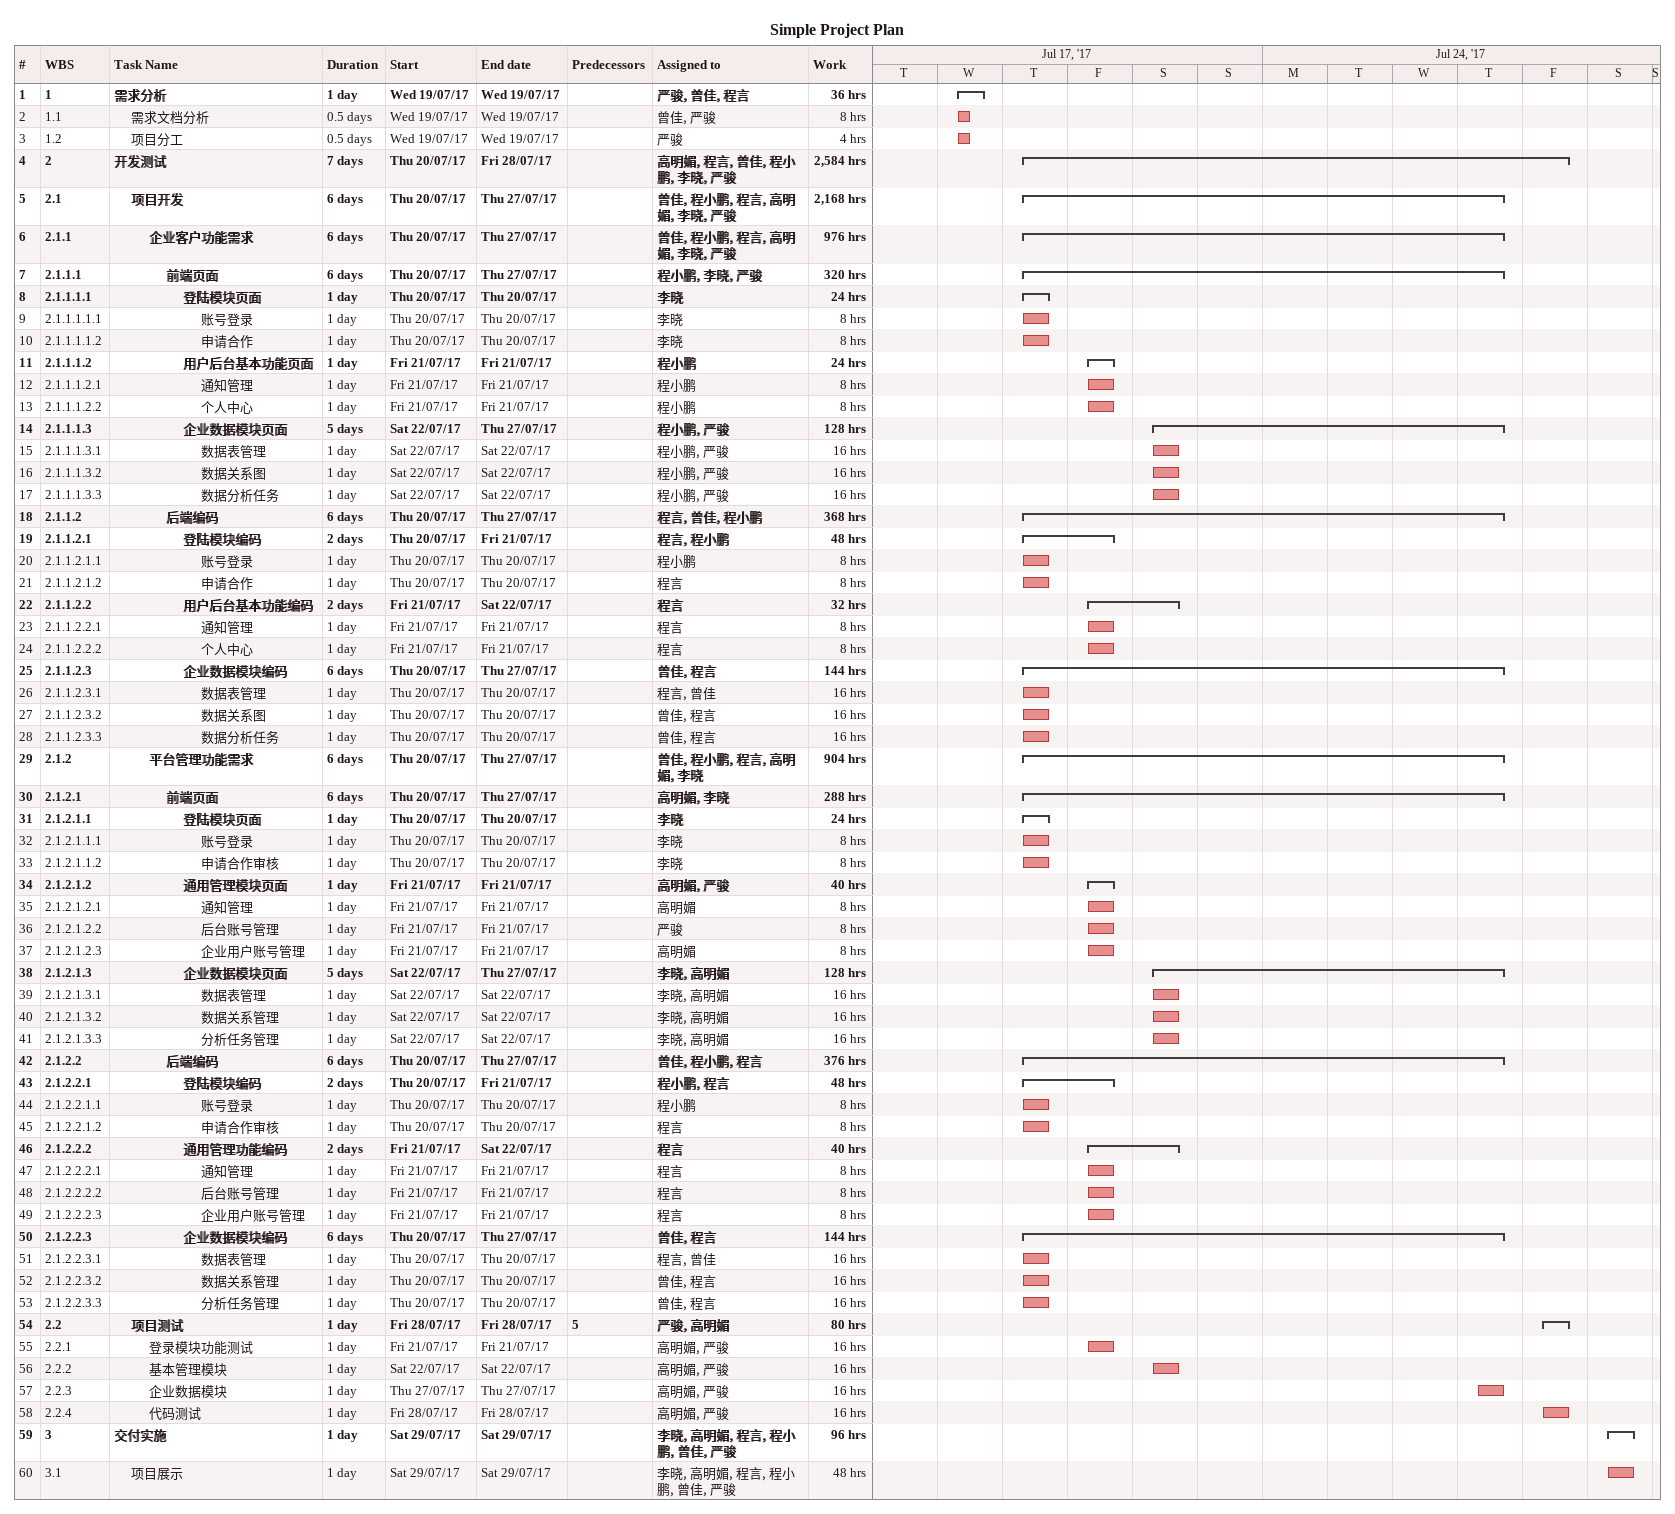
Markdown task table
Simple Project Plan

| ID | WBS | Task | Duration | Start | Finish | Predecessors | Resources | Work (h) |
|---|---|---|---|---|---|---|---|---|
| 1 | 1 | **需求分析** | 1d | 2017-07-19 | 2017-07-19 |  | 严骏, 曾佳, 程言 | 36 |
| 2 | 1.1 | 需求文档分析 | 0.5d | 2017-07-19 | 2017-07-19 |  | 曾佳, 严骏 | 8 |
| 3 | 1.2 | 项目分工 | 0.5d | 2017-07-19 | 2017-07-19 |  | 严骏 | 4 |
| 4 | 2 | **开发测试** | 7d | 2017-07-20 | 2017-07-28 |  | 高明媚, 程言, 曾佳, 程小鹏, 李晓, 严骏 | 2584 |
| 5 | 2.1 | **项目开发** | 6d | 2017-07-20 | 2017-07-27 |  | 曾佳, 程小鹏, 程言, 高明媚, 李晓, 严骏 | 2168 |
| 6 | 2.1.1 | **企业客户功能需求** | 6d | 2017-07-20 | 2017-07-27 |  | 曾佳, 程小鹏, 程言, 高明媚, 李晓, 严骏 | 976 |
| 7 | 2.1.1.1 | **前端页面** | 6d | 2017-07-20 | 2017-07-27 |  | 程小鹏, 李晓, 严骏 | 320 |
| 8 | 2.1.1.1.1 | **登陆模块页面** | 1d | 2017-07-20 | 2017-07-20 |  | 李晓 | 24 |
| 9 | 2.1.1.1.1.1 | 账号登录 | 1d | 2017-07-20 | 2017-07-20 |  | 李晓 | 8 |
| 10 | 2.1.1.1.1.2 | 申请合作 | 1d | 2017-07-20 | 2017-07-20 |  | 李晓 | 8 |
| 11 | 2.1.1.1.2 | **用户后台基本功能页面** | 1d | 2017-07-21 | 2017-07-21 |  | 程小鹏 | 24 |
| 12 | 2.1.1.1.2.1 | 通知管理 | 1d | 2017-07-21 | 2017-07-21 |  | 程小鹏 | 8 |
| 13 | 2.1.1.1.2.2 | 个人中心 | 1d | 2017-07-21 | 2017-07-21 |  | 程小鹏 | 8 |
| 14 | 2.1.1.1.3 | **企业数据模块页面** | 5d | 2017-07-22 | 2017-07-27 |  | 程小鹏, 严骏 | 128 |
| 15 | 2.1.1.1.3.1 | 数据表管理 | 1d | 2017-07-22 | 2017-07-22 |  | 程小鹏, 严骏 | 16 |
| 16 | 2.1.1.1.3.2 | 数据关系图 | 1d | 2017-07-22 | 2017-07-22 |  | 程小鹏, 严骏 | 16 |
| 17 | 2.1.1.1.3.3 | 数据分析任务 | 1d | 2017-07-22 | 2017-07-22 |  | 程小鹏, 严骏 | 16 |
| 18 | 2.1.1.2 | **后端编码** | 6d | 2017-07-20 | 2017-07-27 |  | 程言, 曾佳, 程小鹏 | 368 |
| 19 | 2.1.1.2.1 | **登陆模块编码** | 2d | 2017-07-20 | 2017-07-21 |  | 程言, 程小鹏 | 48 |
| 20 | 2.1.1.2.1.1 | 账号登录 | 1d | 2017-07-20 | 2017-07-20 |  | 程小鹏 | 8 |
| 21 | 2.1.1.2.1.2 | 申请合作 | 1d | 2017-07-20 | 2017-07-20 |  | 程言 | 8 |
| 22 | 2.1.1.2.2 | **用户后台基本功能编码** | 2d | 2017-07-21 | 2017-07-22 |  | 程言 | 32 |
| 23 | 2.1.1.2.2.1 | 通知管理 | 1d | 2017-07-21 | 2017-07-21 |  | 程言 | 8 |
| 24 | 2.1.1.2.2.2 | 个人中心 | 1d | 2017-07-21 | 2017-07-21 |  | 程言 | 8 |
| 25 | 2.1.1.2.3 | **企业数据模块编码** | 6d | 2017-07-20 | 2017-07-27 |  | 曾佳, 程言 | 144 |
| 26 | 2.1.1.2.3.1 | 数据表管理 | 1d | 2017-07-20 | 2017-07-20 |  | 程言, 曾佳 | 16 |
| 27 | 2.1.1.2.3.2 | 数据关系图 | 1d | 2017-07-20 | 2017-07-20 |  | 曾佳, 程言 | 16 |
| 28 | 2.1.1.2.3.3 | 数据分析任务 | 1d | 2017-07-20 | 2017-07-20 |  | 曾佳, 程言 | 16 |
| 29 | 2.1.2 | **平台管理功能需求** | 6d | 2017-07-20 | 2017-07-27 |  | 曾佳, 程小鹏, 程言, 高明媚, 李晓 | 904 |
| 30 | 2.1.2.1 | **前端页面** | 6d | 2017-07-20 | 2017-07-27 |  | 高明媚, 李晓 | 288 |
| 31 | 2.1.2.1.1 | **登陆模块页面** | 1d | 2017-07-20 | 2017-07-20 |  | 李晓 | 24 |
| 32 | 2.1.2.1.1.1 | 账号登录 | 1d | 2017-07-20 | 2017-07-20 |  | 李晓 | 8 |
| 33 | 2.1.2.1.1.2 | 申请合作审核 | 1d | 2017-07-20 | 2017-07-20 |  | 李晓 | 8 |
| 34 | 2.1.2.1.2 | **通用管理模块页面** | 1d | 2017-07-21 | 2017-07-21 |  | 高明媚, 严骏 | 40 |
| 35 | 2.1.2.1.2.1 | 通知管理 | 1d | 2017-07-21 | 2017-07-21 |  | 高明媚 | 8 |
| 36 | 2.1.2.1.2.2 | 后台账号管理 | 1d | 2017-07-21 | 2017-07-21 |  | 严骏 | 8 |
| 37 | 2.1.2.1.2.3 | 企业用户账号管理 | 1d | 2017-07-21 | 2017-07-21 |  | 高明媚 | 8 |
| 38 | 2.1.2.1.3 | **企业数据模块页面** | 5d | 2017-07-22 | 2017-07-27 |  | 李晓, 高明媚 | 128 |
| 39 | 2.1.2.1.3.1 | 数据表管理 | 1d | 2017-07-22 | 2017-07-22 |  | 李晓, 高明媚 | 16 |
| 40 | 2.1.2.1.3.2 | 数据关系管理 | 1d | 2017-07-22 | 2017-07-22 |  | 李晓, 高明媚 | 16 |
| 41 | 2.1.2.1.3.3 | 分析任务管理 | 1d | 2017-07-22 | 2017-07-22 |  | 李晓, 高明媚 | 16 |
| 42 | 2.1.2.2 | **后端编码** | 6d | 2017-07-20 | 2017-07-27 |  | 曾佳, 程小鹏, 程言 | 376 |
| 43 | 2.1.2.2.1 | **登陆模块编码** | 2d | 2017-07-20 | 2017-07-21 |  | 程小鹏, 程言 | 48 |
| 44 | 2.1.2.2.1.1 | 账号登录 | 1d | 2017-07-20 | 2017-07-20 |  | 程小鹏 | 8 |
| 45 | 2.1.2.2.1.2 | 申请合作审核 | 1d | 2017-07-20 | 2017-07-20 |  | 程言 | 8 |
| 46 | 2.1.2.2.2 | **通用管理功能编码** | 2d | 2017-07-21 | 2017-07-22 |  | 程言 | 40 |
| 47 | 2.1.2.2.2.1 | 通知管理 | 1d | 2017-07-21 | 2017-07-21 |  | 程言 | 8 |
| 48 | 2.1.2.2.2.2 | 后台账号管理 | 1d | 2017-07-21 | 2017-07-21 |  | 程言 | 8 |
| 49 | 2.1.2.2.2.3 | 企业用户账号管理 | 1d | 2017-07-21 | 2017-07-21 |  | 程言 | 8 |
| 50 | 2.1.2.2.3 | **企业数据模块编码** | 6d | 2017-07-20 | 2017-07-27 |  | 曾佳, 程言 | 144 |
| 51 | 2.1.2.2.3.1 | 数据表管理 | 1d | 2017-07-20 | 2017-07-20 |  | 程言, 曾佳 | 16 |
| 52 | 2.1.2.2.3.2 | 数据关系管理 | 1d | 2017-07-20 | 2017-07-20 |  | 曾佳, 程言 | 16 |
| 53 | 2.1.2.2.3.3 | 分析任务管理 | 1d | 2017-07-20 | 2017-07-20 |  | 曾佳, 程言 | 16 |
| 54 | 2.2 | **项目测试** | 1d | 2017-07-28 | 2017-07-28 | 5 | 严骏, 高明媚 | 80 |
| 55 | 2.2.1 | 登录模块功能测试 | 1d | 2017-07-21 | 2017-07-21 |  | 高明媚, 严骏 | 16 |
| 56 | 2.2.2 | 基本管理模块 | 1d | 2017-07-22 | 2017-07-22 |  | 高明媚, 严骏 | 16 |
| 57 | 2.2.3 | 企业数据模块 | 1d | 2017-07-27 | 2017-07-27 |  | 高明媚, 严骏 | 16 |
| 58 | 2.2.4 | 代码测试 | 1d | 2017-07-28 | 2017-07-28 |  | 高明媚, 严骏 | 16 |
| 59 | 3 | **交付实施** | 1d | 2017-07-29 | 2017-07-29 |  | 李晓, 高明媚, 程言, 程小鹏, 曾佳, 严骏 | 96 |
| 60 | 3.1 | 项目展示 | 1d | 2017-07-29 | 2017-07-29 |  | 李晓, 高明媚, 程言, 程小鹏, 曾佳, 严骏 | 48 |
